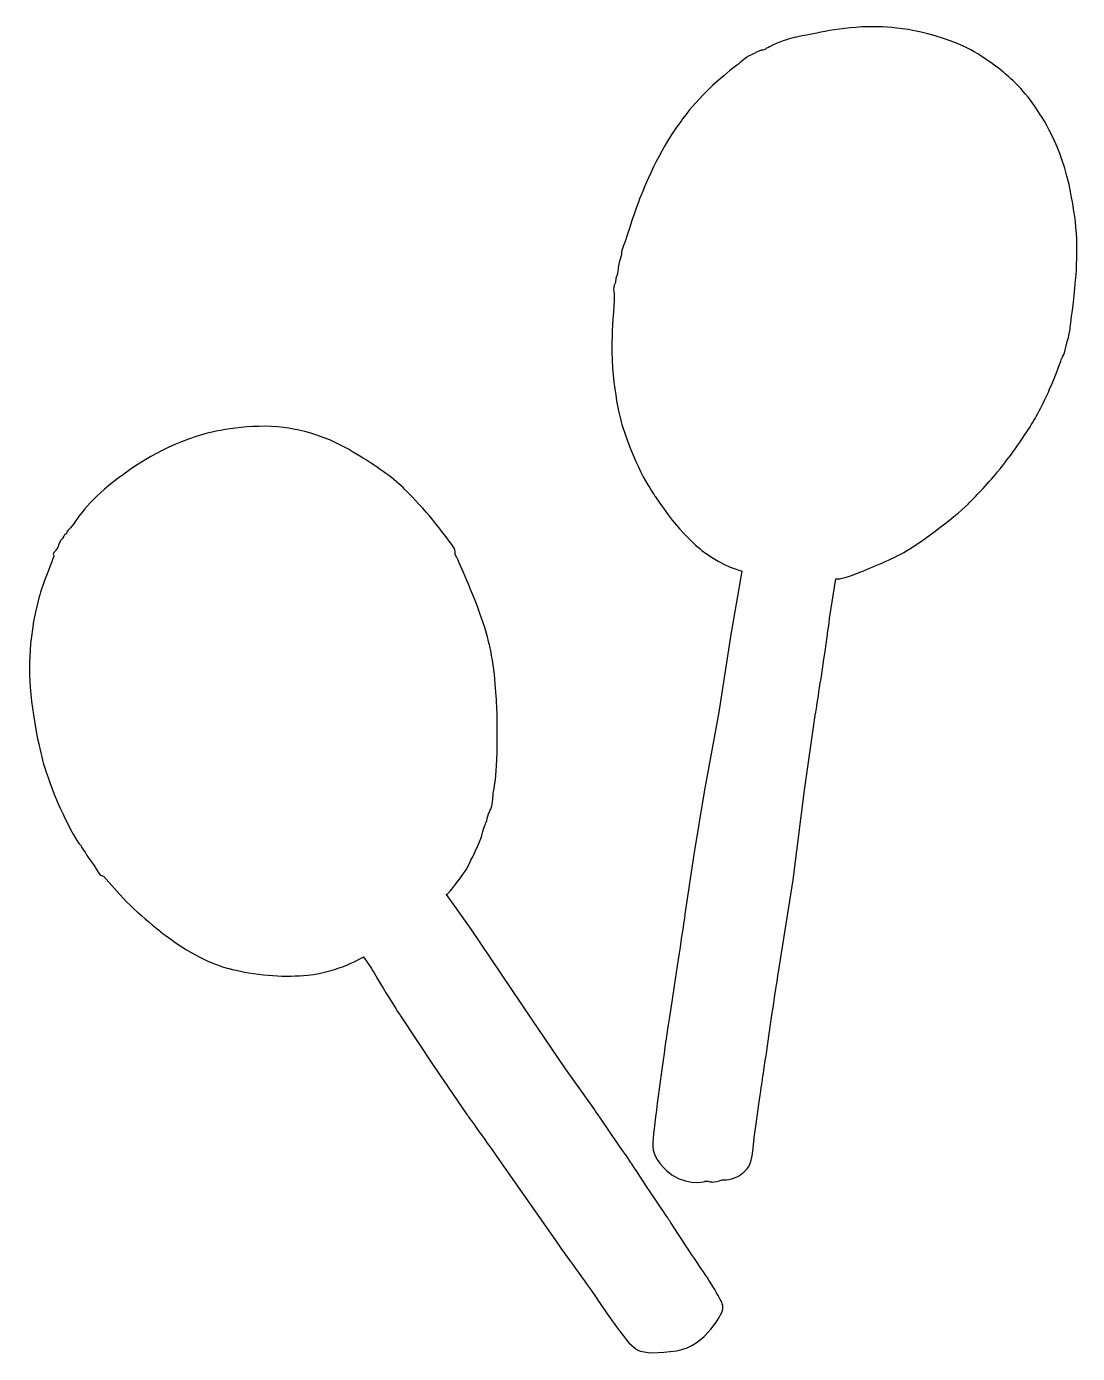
# Model space of a CAD drawing. Header units: centimetres. Extents: x -6.9 to 6.9, y -8.7 to 8.7.
import ezdxf

# ---------------------------------------------------------------- set-up
doc = ezdxf.new("R2010")
doc.units = ezdxf.units.CM
doc.header["$MEASUREMENT"] = 0
doc.layers.add('Camada 1', color=7, linetype='Continuous')

msp = doc.modelspace()

# ---------------------------------------------------------------- linework, layer by layer
at = {"layer": 'Camada 1'}
for points, knots in [([(3.71025, 1.45436), (3.71025, 1.45436), (3.62908, 0.93625), (3.62908, 0.93625), (3.62908, 0.93625), (3.62908, 0.93625), (3.59503, 0.67548), (3.55394, 0.39854), (3.55394, 0.39854), (3.50385, 0.0594), (3.44501, -0.3089), (3.44501, -0.3089), (3.44501, -0.3089), (3.44501, -0.3089), (3.29825, -1.31688), (3.29825, -1.31688), (3.29825, -1.31688), (3.29825, -1.31688), (3.14844, -2.49335), (3.14844, -2.49335), (3.14844, -2.49335), (3.14844, -2.49335), (2.95191, -3.73546), (2.95191, -3.73546), (2.95191, -3.73546), (2.95191, -3.73546), (2.93119, -3.88424), (2.90701, -4.04105), (2.90701, -4.04105), (2.87978, -4.218), (2.84803, -4.41028), (2.83647, -4.50621), (2.83647, -4.50621), (2.81462, -4.68732), (2.74903, -5.09911), (2.74903, -5.09911), (2.74903, -5.09911), (2.74903, -5.09911), (2.67426, -5.58917), (2.63989, -5.87616), (2.63989, -5.87616), (2.60552, -6.16337), (2.61182, -6.22882), (2.50575, -6.32873), (2.50575, -6.32873), (2.39955, -6.42861), (2.25921, -6.43483), (2.2404, -6.43168), (2.2404, -6.43168), (2.22169, -6.42864), (2.14063, -6.45668), (2.11245, -6.45975), (2.11245, -6.45975), (2.08438, -6.46298), (2.06879, -6.45975), (2.04702, -6.45356), (2.04702, -6.45356), (2.02506, -6.44737), (2.01569, -6.44737), (1.9846, -6.45041), (1.9846, -6.45041), (2.02707, -6.44634), (1.80839, -6.52611), (1.56322, -6.36932), (1.56322, -6.36932), (1.4853, -6.31942), (1.30427, -6.1571), (1.30731, -5.97927), (1.30731, -5.97927), (1.31046, -5.80142), (1.41039, -5.11165), (1.46648, -4.69342), (1.46648, -4.69342), (1.48886, -4.52819), (1.54091, -4.20085), (1.58824, -3.88832), (1.58824, -3.88832), (1.66044, -3.41149), (1.72985, -2.94397), (1.72985, -2.94397), (1.72985, -2.94397), (1.72985, -2.94397), (1.84722, -2.16266), (1.84722, -2.16266), (1.84722, -2.16266), (1.84722, -2.16266), (1.98147, -1.3419), (1.98147, -1.3419), (1.98147, -1.3419), (1.98147, -1.3419), (2.17303, -0.29531), (2.17303, -0.29531), (2.17303, -0.29531), (2.17303, -0.29531), (2.32895, 0.69905), (2.32895, 0.69905), (2.32895, 0.69905), (2.32895, 0.69905), (2.47675, 1.55627), (2.47675, 1.55627), (2.47675, 1.55627), (2.47675, 1.55627), (2.23526, 1.61461), (1.98365, 1.80376), (1.98365, 1.80376), (1.92407, 1.84829), (1.64684, 2.06392), (1.34296, 2.52999), (1.34296, 2.52999), (1.31692, 2.56933), (1.08684, 2.8857), (0.91023, 3.45585), (0.91023, 3.45585), (0.87525, 3.56946), (0.75201, 4.04042), (0.77283, 4.65833), (0.77283, 4.65833), (0.77656, 4.77041), (0.80596, 5.15561), (0.80188, 5.19088), (0.80188, 5.19088), (0.79786, 5.22623), (0.79376, 5.19929), (0.79376, 5.25327), (0.79376, 5.25327), (0.79376, 5.30732), (0.81019, 5.31555), (0.81649, 5.3427), (0.81649, 5.3427), (0.82279, 5.36971), (0.81877, 5.39678), (0.829, 5.41131), (0.829, 5.41131), (0.83929, 5.42594), (0.85189, 5.50106), (0.8539, 5.5155), (0.8539, 5.5155), (0.85612, 5.52992), (0.85189, 5.55085), (0.8602, 5.58196), (0.8602, 5.58196), (0.86851, 5.61329), (0.8852, 5.65676), (0.89142, 5.69224), (0.89142, 5.69224), (0.89761, 5.72769), (0.89743, 5.75463), (0.90796, 5.78797), (0.90796, 5.78797), (0.91854, 5.82141), (0.94548, 5.8838), (0.95167, 5.90656), (0.95167, 5.90656), (0.95797, 5.92931), (1.0421, 6.19369), (1.11915, 6.39969), (1.11915, 6.39969), (1.1962, 6.60556), (1.39712, 7.08192), (1.64874, 7.42106), (1.64874, 7.42106), (1.70883, 7.50208), (1.92123, 7.82272), (2.40801, 8.19306), (2.40801, 8.19306), (2.46574, 8.23656), (2.54117, 8.30209), (2.55983, 8.31165), (2.55983, 8.31165), (2.68199, 8.37489), (2.72845, 8.3906), (2.72845, 8.3906), (2.72845, 8.3906), (2.72845, 8.3906), (2.72004, 8.39081), (2.75134, 8.39285), (2.75134, 8.39285), (2.7824, 8.39468), (2.79709, 8.4156), (2.79709, 8.4156), (2.79709, 8.4156), (2.79709, 8.4156), (2.90358, 8.47251), (3.02979, 8.51805), (3.02979, 8.51805), (3.1162, 8.54914), (3.22069, 8.57168), (3.27149, 8.58004), (3.27149, 8.58004), (3.39629, 8.60065), (3.78917, 8.70252), (4.20333, 8.70058), (4.20333, 8.70058), (4.36848, 8.69976), (4.85243, 8.68807), (5.42036, 8.42811), (5.42036, 8.42811), (5.48315, 8.39924), (5.63766, 8.31093), (5.80633, 8.1843), (5.80633, 8.1843), (5.97831, 8.05542), (6.16574, 7.8863), (6.32526, 7.64791), (6.32526, 7.64791), (6.40882, 7.52308), (6.67491, 7.15682), (6.79561, 6.51197), (6.79561, 6.51197), (6.81958, 6.38299), (6.85467, 6.19071), (6.86734, 5.99172), (6.86734, 5.99172), (6.8816, 5.76751), (6.8712, 5.53478), (6.85797, 5.37603), (6.85797, 5.37603), (6.83302, 5.07644), (6.79989, 4.87673), (6.79762, 4.84551), (6.79762, 4.84551), (6.79561, 4.81421), (6.78727, 4.74775), (6.78521, 4.72692), (6.78521, 4.72692), (6.78299, 4.7061), (6.71652, 4.4317), (6.70192, 4.39825), (6.70192, 4.39825), (6.68724, 4.36491), (6.67282, 4.33991), (6.67282, 4.33991), (6.67282, 4.33991), (6.67282, 4.33991), (6.60699, 4.14803), (6.51613, 3.94161), (6.51613, 3.94161), (6.43175, 3.74995), (6.32523, 3.54791), (6.24416, 3.42453), (6.24416, 3.42453), (6.15248, 3.28528), (6.00349, 3.06493), (5.83358, 2.85803), (5.83358, 2.85803), (5.69126, 2.68465), (5.52579, 2.51881), (5.44533, 2.43628), (5.44533, 2.43628), (5.26848, 2.25528), (4.76114, 1.8828), (4.56337, 1.77871), (4.56337, 1.77871), (4.36559, 1.67483), (4.07849, 1.56223), (3.93086, 1.5041), (3.93086, 1.5041), (3.77754, 1.44399), (3.71025, 1.45436), (3.71025, 1.45436)], [0, 0, 0, 0, 0.01515152, 0.01515152, 0.01515152, 0.01515152, 0.03030303, 0.03030303, 0.03030303, 0.03030303, 0.04545455, 0.04545455, 0.04545455, 0.04545455, 0.06060606, 0.06060606, 0.06060606, 0.06060606, 0.07575758, 0.07575758, 0.07575758, 0.07575758, 0.09090909, 0.09090909, 0.09090909, 0.09090909, 0.10606061, 0.10606061, 0.10606061, 0.10606061, 0.12121212, 0.12121212, 0.12121212, 0.12121212, 0.13636364, 0.13636364, 0.13636364, 0.13636364, 0.15151515, 0.15151515, 0.15151515, 0.15151515, 0.16666667, 0.16666667, 0.16666667, 0.16666667, 0.18181818, 0.18181818, 0.18181818, 0.18181818, 0.1969697, 0.1969697, 0.1969697, 0.1969697, 0.21212121, 0.21212121, 0.21212121, 0.21212121, 0.22727273, 0.22727273, 0.22727273, 0.22727273, 0.24242424, 0.24242424, 0.24242424, 0.24242424, 0.25757576, 0.25757576, 0.25757576, 0.25757576, 0.27272727, 0.27272727, 0.27272727, 0.27272727, 0.28787879, 0.28787879, 0.28787879, 0.28787879, 0.3030303, 0.3030303, 0.3030303, 0.3030303, 0.31818182, 0.31818182, 0.31818182, 0.31818182, 0.33333333, 0.33333333, 0.33333333, 0.33333333, 0.34848485, 0.34848485, 0.34848485, 0.34848485, 0.36363636, 0.36363636, 0.36363636, 0.36363636, 0.37878788, 0.37878788, 0.37878788, 0.37878788, 0.39393939, 0.39393939, 0.39393939, 0.39393939, 0.40909091, 0.40909091, 0.40909091, 0.40909091, 0.42424242, 0.42424242, 0.42424242, 0.42424242, 0.43939394, 0.43939394, 0.43939394, 0.43939394, 0.45454545, 0.45454545, 0.45454545, 0.45454545, 0.46969697, 0.46969697, 0.46969697, 0.46969697, 0.48484848, 0.48484848, 0.48484848, 0.48484848, 0.5, 0.5, 0.5, 0.5, 0.51515152, 0.51515152, 0.51515152, 0.51515152, 0.53030303, 0.53030303, 0.53030303, 0.53030303, 0.54545455, 0.54545455, 0.54545455, 0.54545455, 0.56060606, 0.56060606, 0.56060606, 0.56060606, 0.57575758, 0.57575758, 0.57575758, 0.57575758, 0.59090909, 0.59090909, 0.59090909, 0.59090909, 0.60606061, 0.60606061, 0.60606061, 0.60606061, 0.62121212, 0.62121212, 0.62121212, 0.62121212, 0.63636364, 0.63636364, 0.63636364, 0.63636364, 0.65151515, 0.65151515, 0.65151515, 0.65151515, 0.66666667, 0.66666667, 0.66666667, 0.66666667, 0.68181818, 0.68181818, 0.68181818, 0.68181818, 0.6969697, 0.6969697, 0.6969697, 0.6969697, 0.71212121, 0.71212121, 0.71212121, 0.71212121, 0.72727273, 0.72727273, 0.72727273, 0.72727273, 0.74242424, 0.74242424, 0.74242424, 0.74242424, 0.75757576, 0.75757576, 0.75757576, 0.75757576, 0.77272727, 0.77272727, 0.77272727, 0.77272727, 0.78787879, 0.78787879, 0.78787879, 0.78787879, 0.8030303, 0.8030303, 0.8030303, 0.8030303, 0.81818182, 0.81818182, 0.81818182, 0.81818182, 0.83333333, 0.83333333, 0.83333333, 0.83333333, 0.84848485, 0.84848485, 0.84848485, 0.84848485, 0.86363636, 0.86363636, 0.86363636, 0.86363636, 0.87878788, 0.87878788, 0.87878788, 0.87878788, 0.89393939, 0.89393939, 0.89393939, 0.89393939, 0.90909091, 0.90909091, 0.90909091, 0.90909091, 0.92424242, 0.92424242, 0.92424242, 0.92424242, 0.93939394, 0.93939394, 0.93939394, 0.93939394, 0.95454545, 0.95454545, 0.95454545, 0.95454545, 0.96969697, 0.96969697, 0.96969697, 0.96969697, 1, 1, 1, 1]), ([(-1.39912, -2.68576), (-1.39912, -2.68576), (-1.08498, -3.131), (-1.08498, -3.131), (-1.08498, -3.131), (-1.08498, -3.131), (-0.67731, -3.73428), (-0.67731, -3.73428), (-0.67731, -3.73428), (-0.67731, -3.73428), (-0.282, -4.32293), (-0.282, -4.32293), (-0.282, -4.32293), (-0.282, -4.32293), (0.15276, -4.96195), (0.15276, -4.96195), (0.15276, -4.96195), (0.15276, -4.96195), (0.54585, -5.51522), (0.54585, -5.51522), (0.54585, -5.51522), (0.54585, -5.51522), (1.02242, -6.20824), (1.02242, -6.21017), (1.02242, -6.21017), (1.02242, -6.2121), (1.52579, -6.9654), (1.52579, -6.9654), (1.52579, -6.9654), (1.52579, -6.9654), (1.8575, -7.47721), (1.9719, -7.63953), (1.9719, -7.63953), (2.03003, -7.72203), (2.11163, -7.85191), (2.16642, -7.95232), (2.16642, -7.95232), (2.20529, -8.02347), (2.23116, -8.06371), (2.22693, -8.1189), (2.22693, -8.1189), (2.22233, -8.17713), (2.15356, -8.28974), (2.06926, -8.39219), (2.06926, -8.39219), (1.96105, -8.52379), (1.81502, -8.64452), (1.61844, -8.67553), (1.61844, -8.67553), (1.391, -8.7109), (1.1918, -8.70987), (1.11073, -8.66616), (1.11073, -8.66616), (1.04469, -8.63047), (0.96661, -8.55435), (0.81659, -8.34197), (0.81659, -8.34197), (0.78286, -8.29419), (0.63448, -8.08728), (0.59587, -8.02651), (0.59587, -8.02651), (0.4871, -7.85556), (0.18333, -7.44771), (0.05498, -7.26499), (0.05498, -7.26499), (0.05498, -7.26499), (-0.62307, -6.29759), (-0.62307, -6.29759), (-0.62307, -6.29759), (-0.62307, -6.29759), (-0.74425, -6.12148), (-0.74425, -6.12148), (-0.74425, -6.12148), (-0.88609, -5.91791), (-1.13295, -5.57358), (-1.13295, -5.57358), (-1.13295, -5.57358), (-1.13295, -5.57358), (-1.5656, -4.9389), (-1.5656, -4.9389), (-1.5656, -4.9389), (-1.5656, -4.9389), (-2.00465, -4.27943), (-2.00465, -4.27943), (-2.00465, -4.27943), (-2.00465, -4.27943), (-2.10609, -4.12251), (-2.1943, -3.97799), (-2.1943, -3.97799), (-2.29553, -3.81273), (-2.38536, -3.65745), (-2.38536, -3.65745), (-2.38536, -3.65745), (-2.38536, -3.65745), (-2.48733, -3.50553), (-2.48733, -3.50553), (-2.48733, -3.50553), (-2.48733, -3.50553), (-2.81264, -3.70545), (-3.21959, -3.74487), (-3.21959, -3.74487), (-3.51653, -3.77331), (-3.81697, -3.76315), (-4.21389, -3.66997), (-4.21389, -3.66997), (-4.42349, -3.62078), (-4.70906, -3.50746), (-5.06685, -3.24119), (-5.06685, -3.24119), (-5.1004, -3.21611), (-5.47066, -2.93366), (-5.68693, -2.69006), (-5.68693, -2.69006), (-5.68693, -2.69006), (-5.9032, -2.44667), (-5.9032, -2.44667), (-5.9032, -2.44667), (-5.9032, -2.44667), (-5.93043, -2.44037), (-5.93865, -2.43416), (-5.93865, -2.43416), (-5.94693, -2.42797), (-5.97802, -2.38627), (-5.97802, -2.38627), (-5.97802, -2.38627), (-5.98024, -2.3696), (-6.09692, -2.20516), (-6.10716, -2.19482), (-6.10716, -2.19482), (-6.11756, -2.18445), (-6.16338, -2.10142), (-6.17373, -2.09094), (-6.17373, -2.09094), (-6.18402, -2.08038), (-6.19439, -2.04916), (-6.20283, -2.03879), (-6.20283, -2.03879), (-6.21114, -2.02852), (-6.23188, -2.03038), (-6.33383, -1.83279), (-6.33383, -1.83279), (-6.43583, -1.63523), (-6.5482, -1.40861), (-6.67702, -1.0111), (-6.67702, -1.0111), (-6.70631, -0.92117), (-6.82482, -0.47003), (-6.86435, 0.03123), (-6.86435, 0.03123), (-6.87216, 0.13111), (-6.91232, 0.61816), (-6.74576, 1.22141), (-6.74576, 1.22141), (-6.73822, 1.24885), (-6.72277, 1.30147), (-6.69858, 1.36847), (-6.69858, 1.36847), (-6.63966, 1.53169), (-6.55031, 1.75823), (-6.55031, 1.75823), (-6.55031, 1.75823), (-6.55031, 1.75823), (-6.56891, 1.77672), (-6.55854, 1.79136), (-6.55854, 1.79136), (-6.54819, 1.80599), (-6.54005, 1.81433), (-6.53161, 1.8247), (-6.53161, 1.8247), (-6.52317, 1.83507), (-6.50237, 1.86433), (-6.49616, 1.88079), (-6.49616, 1.88079), (-6.48986, 1.89746), (-6.48788, 1.92257), (-6.47946, 1.93294), (-6.47946, 1.93294), (-6.47115, 1.94321), (-6.45874, 1.97046), (-6.44612, 1.98072), (-6.44612, 1.98072), (-6.43371, 1.99109), (-6.41299, 2.03713), (-6.40469, 2.03906), (-6.40469, 2.03906), (-6.39622, 2.04097), (-6.38799, 2.03287), (-6.38598, 2.04933), (-6.38598, 2.04933), (-6.38376, 2.066), (-6.38376, 2.066), (-6.37968, 2.07431), (-6.37968, 2.07431), (-6.37561, 2.08275), (-6.30284, 2.15339), (-6.26321, 2.222), (-6.26321, 2.222), (-6.22358, 2.29061), (-6.0091, 2.5654), (-5.64102, 2.82549), (-5.64102, 2.82549), (-5.53312, 2.90161), (-5.13553, 3.19773), (-4.58631, 3.35386), (-4.58631, 3.35386), (-4.44941, 3.39249), (-3.96454, 3.49533), (-3.53589, 3.44128), (-3.53589, 3.44128), (-3.38241, 3.42197), (-3.15844, 3.37175), (-2.93304, 3.27724), (-2.93304, 3.27724), (-2.76725, 3.20752), (-2.58728, 3.09677), (-2.5018, 3.0439), (-2.5018, 3.0439), (-2.30006, 2.9191), (-2.07119, 2.75672), (-1.94639, 2.62774), (-1.94639, 2.62774), (-1.82159, 2.49878), (-1.68826, 2.36138), (-1.58439, 2.23454), (-1.58439, 2.23454), (-1.48041, 2.10773), (-1.30756, 1.8768), (-1.29726, 1.85179), (-1.29726, 1.85179), (-1.28691, 1.82692), (-1.28691, 1.78107), (-1.28691, 1.78107), (-1.28691, 1.78107), (-1.28691, 1.78107), (-1.14144, 1.47333), (-1.00822, 1.12779), (-1.00822, 1.12779), (-0.875, 0.78246), (-0.79407, 0.48072), (-0.76483, 0.1374), (-0.76483, 0.1374), (-0.73554, -0.20582), (-0.7335, -0.32205), (-0.7335, -0.61973), (-0.7335, -0.61973), (-0.7335, -0.91741), (-0.74813, -1.11519), (-0.76483, -1.22941), (-0.76483, -1.22941), (-0.78137, -1.34374), (-0.78544, -1.35847), (-0.78756, -1.36681), (-0.78756, -1.36681), (-0.78984, -1.37496), (-0.79386, -1.47473), (-0.80627, -1.52474), (-0.80627, -1.52474), (-0.81889, -1.57477), (-0.82508, -1.58308), (-0.8376, -1.60808), (-0.8376, -1.60808), (-0.85001, -1.63295), (-0.86443, -1.68267), (-0.87284, -1.71823), (-0.87284, -1.71823), (-0.88131, -1.75371), (-0.91057, -1.79549), (-0.93335, -1.89733), (-0.93335, -1.89733), (-0.95608, -1.99917), (-1.08932, -2.2569), (-1.11422, -2.31116), (-1.11422, -2.31116), (-1.13922, -2.36545), (-1.2305, -2.48618), (-1.30345, -2.58387), (-1.30345, -2.58387), (-1.37631, -2.68155), (-1.39912, -2.68576), (-1.39912, -2.68576)], [0, 0, 0, 0, 0.01408451, 0.01408451, 0.01408451, 0.01408451, 0.02816901, 0.02816901, 0.02816901, 0.02816901, 0.04225352, 0.04225352, 0.04225352, 0.04225352, 0.05633803, 0.05633803, 0.05633803, 0.05633803, 0.07042254, 0.07042254, 0.07042254, 0.07042254, 0.08450704, 0.08450704, 0.08450704, 0.08450704, 0.09859155, 0.09859155, 0.09859155, 0.09859155, 0.11267606, 0.11267606, 0.11267606, 0.11267606, 0.12676056, 0.12676056, 0.12676056, 0.12676056, 0.14084507, 0.14084507, 0.14084507, 0.14084507, 0.15492958, 0.15492958, 0.15492958, 0.15492958, 0.16901408, 0.16901408, 0.16901408, 0.16901408, 0.18309859, 0.18309859, 0.18309859, 0.18309859, 0.1971831, 0.1971831, 0.1971831, 0.1971831, 0.21126761, 0.21126761, 0.21126761, 0.21126761, 0.22535211, 0.22535211, 0.22535211, 0.22535211, 0.23943662, 0.23943662, 0.23943662, 0.23943662, 0.25352113, 0.25352113, 0.25352113, 0.25352113, 0.26760563, 0.26760563, 0.26760563, 0.26760563, 0.28169014, 0.28169014, 0.28169014, 0.28169014, 0.29577465, 0.29577465, 0.29577465, 0.29577465, 0.30985915, 0.30985915, 0.30985915, 0.30985915, 0.32394366, 0.32394366, 0.32394366, 0.32394366, 0.33802817, 0.33802817, 0.33802817, 0.33802817, 0.35211268, 0.35211268, 0.35211268, 0.35211268, 0.36619718, 0.36619718, 0.36619718, 0.36619718, 0.38028169, 0.38028169, 0.38028169, 0.38028169, 0.3943662, 0.3943662, 0.3943662, 0.3943662, 0.4084507, 0.4084507, 0.4084507, 0.4084507, 0.42253521, 0.42253521, 0.42253521, 0.42253521, 0.43661972, 0.43661972, 0.43661972, 0.43661972, 0.45070423, 0.45070423, 0.45070423, 0.45070423, 0.46478873, 0.46478873, 0.46478873, 0.46478873, 0.47887324, 0.47887324, 0.47887324, 0.47887324, 0.49295775, 0.49295775, 0.49295775, 0.49295775, 0.50704225, 0.50704225, 0.50704225, 0.50704225, 0.52112676, 0.52112676, 0.52112676, 0.52112676, 0.53521127, 0.53521127, 0.53521127, 0.53521127, 0.54929577, 0.54929577, 0.54929577, 0.54929577, 0.56338028, 0.56338028, 0.56338028, 0.56338028, 0.57746479, 0.57746479, 0.57746479, 0.57746479, 0.5915493, 0.5915493, 0.5915493, 0.5915493, 0.6056338, 0.6056338, 0.6056338, 0.6056338, 0.61971831, 0.61971831, 0.61971831, 0.61971831, 0.63380282, 0.63380282, 0.63380282, 0.63380282, 0.64788732, 0.64788732, 0.64788732, 0.64788732, 0.66197183, 0.66197183, 0.66197183, 0.66197183, 0.67605634, 0.67605634, 0.67605634, 0.67605634, 0.69014085, 0.69014085, 0.69014085, 0.69014085, 0.70422535, 0.70422535, 0.70422535, 0.70422535, 0.71830986, 0.71830986, 0.71830986, 0.71830986, 0.73239437, 0.73239437, 0.73239437, 0.73239437, 0.74647887, 0.74647887, 0.74647887, 0.74647887, 0.76056338, 0.76056338, 0.76056338, 0.76056338, 0.77464789, 0.77464789, 0.77464789, 0.77464789, 0.78873239, 0.78873239, 0.78873239, 0.78873239, 0.8028169, 0.8028169, 0.8028169, 0.8028169, 0.81690141, 0.81690141, 0.81690141, 0.81690141, 0.83098592, 0.83098592, 0.83098592, 0.83098592, 0.84507042, 0.84507042, 0.84507042, 0.84507042, 0.85915493, 0.85915493, 0.85915493, 0.85915493, 0.87323944, 0.87323944, 0.87323944, 0.87323944, 0.88732394, 0.88732394, 0.88732394, 0.88732394, 0.90140845, 0.90140845, 0.90140845, 0.90140845, 0.91549296, 0.91549296, 0.91549296, 0.91549296, 0.92957746, 0.92957746, 0.92957746, 0.92957746, 0.94366197, 0.94366197, 0.94366197, 0.94366197, 0.95774648, 0.95774648, 0.95774648, 0.95774648, 0.97183099, 0.97183099, 0.97183099, 0.97183099, 1, 1, 1, 1])]:
    msp.add_open_spline(points, degree=3, knots=knots, dxfattribs=at)

doc.saveas('drawing.dxf')
